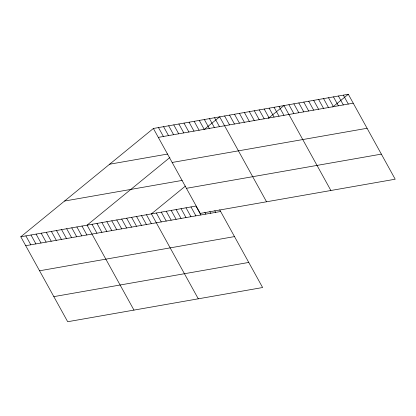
<?xml version="1.0" encoding="UTF-8"?>
<svg xmlns="http://www.w3.org/2000/svg" width="416" height="416" viewBox="0 0 416 416"><rect width="100%" height="100%" fill="white"/><g stroke="black" fill="none" stroke-linecap="round" stroke-linejoin="round"><path stroke-width="0.62" d="M219.726 209.836L262.616 287.529L67.688 321.724L20.8 236.787L153.384 128.471L348.312 94.276L395.2 179.213L200.273 213.408L153.384 128.471M169.9 157.503L87.074 225.16L133.962 310.097M204.105 129.553L219.664 116.844L266.547 201.781M185.432 186.077L151.403 213.876L198.286 298.813M268.429 118.269L283.988 105.56L330.876 190.497M332.758 106.985L348.312 94.276M158.304 137.384L353.231 103.189M109.632 164.216L167.622 154.045M172.156 162.469L367.084 128.279M64.553 201.042L182.166 180.414M186.425 188.318L381.352 154.123M20.8 236.787L195.936 206.066L200.855 214.978M25.719 245.7L220.646 211.505M39.567 270.785L234.494 236.595M53.836 296.634L248.763 262.439M343.366 95.144L348.286 104.057M338.416 96.013L343.335 104.926M333.471 96.881L338.39 105.794M328.52 97.75L333.44 106.662M323.575 98.618L328.494 107.531M318.625 99.486L323.544 108.399M313.674 100.355L318.594 109.262M308.729 101.223L313.648 110.131M303.779 102.092L308.698 110.999M298.834 102.955L303.753 111.868M293.883 103.823L298.802 112.736M288.938 104.692L293.857 113.604M279.037 106.428L283.956 115.341M274.092 107.297L279.011 116.21M269.142 108.165L274.061 117.078M264.196 109.034L269.116 117.946M259.246 109.902L264.165 118.815M254.301 110.77L259.22 119.683M249.35 111.639L254.27 120.546M244.4 112.507L249.319 121.415M239.455 113.376L244.374 122.283M234.504 114.244L239.424 123.152M229.559 115.107L234.478 124.02M224.609 115.976L229.528 124.888M214.562 117.738L219.482 126.651M209.466 118.633L214.386 127.546M204.365 119.527L209.284 128.44M199.269 120.422L204.188 129.334M194.173 121.316L199.092 130.229M189.072 122.21L193.991 131.123M183.976 123.105L188.895 132.018M178.875 123.999L183.794 132.912M173.779 124.894L178.698 133.806M168.683 125.788L173.602 134.701M214.776 210.704L215.696 212.373M163.582 126.682L168.501 135.595M209.83 211.572L210.751 213.242M158.486 127.577L163.405 136.49M204.88 212.436L205.8 214.11M190.986 206.934L195.905 215.847M186.04 207.802L190.96 216.715M181.09 208.671L186.009 217.584M176.14 209.539L181.059 218.447M171.194 210.408L176.114 219.315M166.244 211.276L171.163 220.184M161.299 212.139L166.218 221.052M156.348 213.008L161.268 221.92M146.453 214.744L151.372 223.657M141.502 215.613L146.427 224.526M136.557 216.481L141.476 225.394M131.607 217.35L136.526 226.262M126.662 218.218L131.581 227.131M121.711 219.086L126.63 227.999M116.766 219.955L121.685 228.868M111.816 220.823L116.735 229.731M106.87 221.692L111.79 230.599M101.92 222.56L106.839 231.468M96.97 223.428L101.889 232.336M92.024 224.292L96.944 233.204M81.978 226.054L86.897 234.967M76.877 226.949L81.796 235.862M71.781 227.843L76.7 236.756M66.685 228.738L71.604 237.65M61.584 229.632L66.503 238.545M56.488 230.526L61.407 239.439M51.386 231.421L56.306 240.334M46.29 232.315L51.21 241.228M41.194 233.21L46.114 242.122M36.093 234.104L41.012 243.017M30.997 234.998L35.916 243.911M25.896 235.893L30.815 244.806"/></g></svg>
